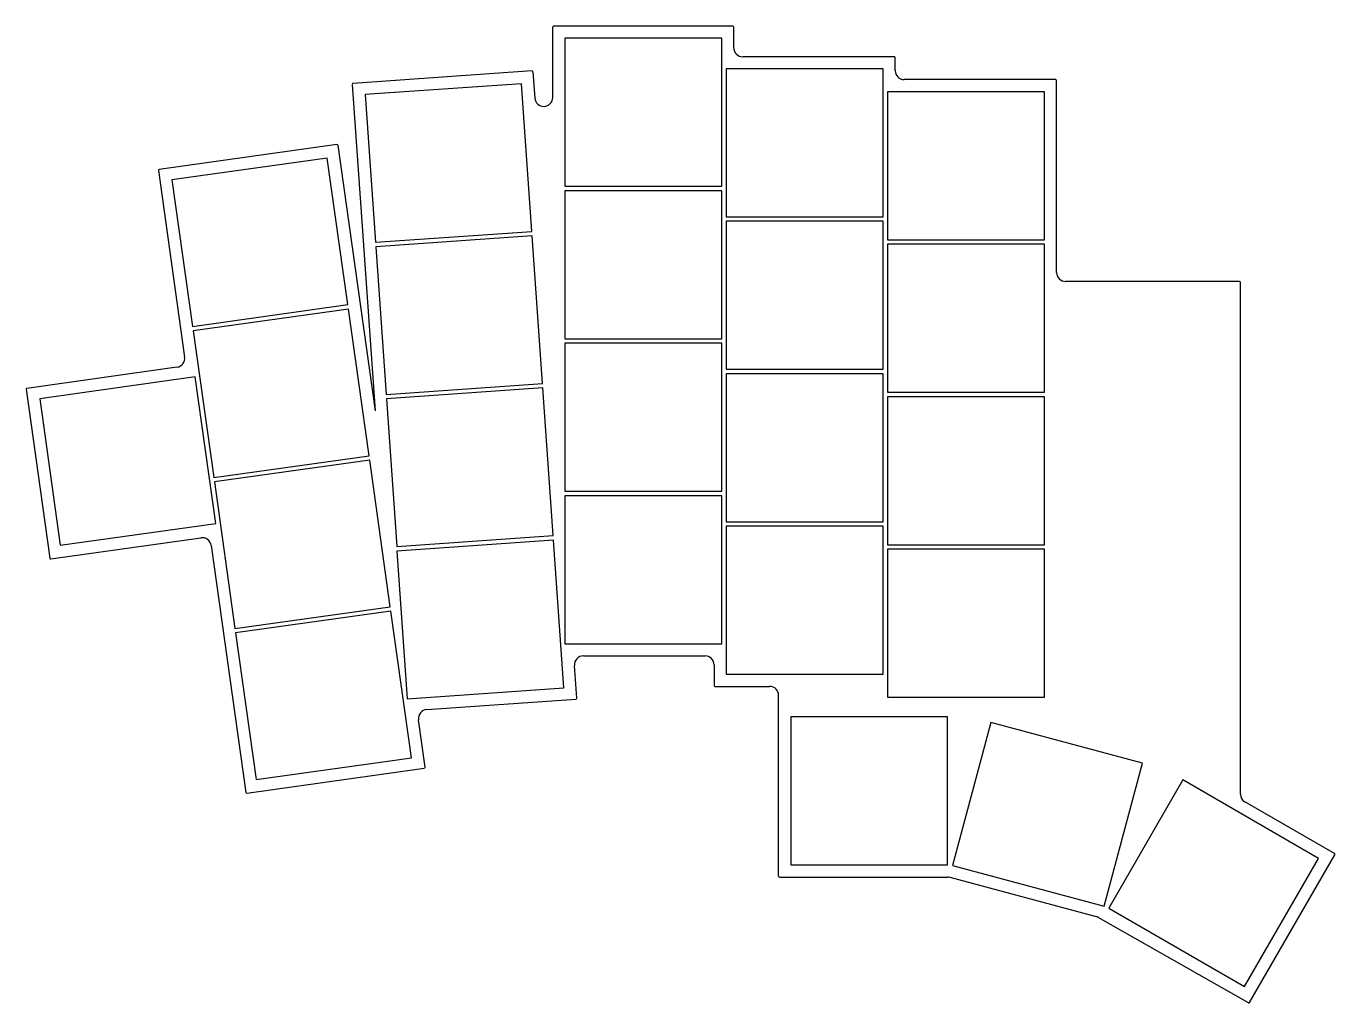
# Model space of a CAD drawing. Header units: millimetres. Extents: x 34 to 180, y -127 to -18.
import ezdxf

# ---------------------------------------------------------------- set-up
doc = ezdxf.new("R2010")
doc.units = ezdxf.units.MM

msp = doc.modelspace()

# ---------------------------------------------------------------- linework, layer by layer
at = {"linetype": 'CONTINUOUS'}
for p, q in [((92.67, -25.79), (92.67, -17.95)), ((112.77, -17.85), (92.77, -17.85)), ((112.87, -20.25), (112.87, -17.95)), ((111.52, -19.2), (94.02, -19.2)), ((94.02, -19.2), (94.02, -35.7)), ((111.52, -35.7), (111.52, -19.2)), ((130.77, -21.25), (113.87, -21.25)), ((130.87, -22.8), (130.87, -21.35)), ((90.36, -22.83), (70.4, -24.22)), ((90.46, -22.92), (90.67, -25.86)), ((129.52, -22.6), (112.02, -22.6)), ((112.02, -22.6), (112.02, -39.1)), ((129.52, -39.1), (129.52, -22.6)), ((70.31, -24.33), (72.86, -60.72)), ((89.2, -24.26), (71.75, -25.48)), ((90.35, -40.72), (89.2, -24.26)), ((148.77, -23.8), (131.87, -23.8)), ((148.87, -45.3), (148.87, -23.9)), ((71.75, -25.48), (72.9, -41.94)), ((147.52, -25.15), (130.02, -25.15)), ((130.02, -25.15), (130.02, -41.65)), ((147.52, -41.65), (147.52, -25.15)), ((68.58, -31.04), (48.78, -33.83)), ((68.7, -31.13), (72.86, -60.72)), ((67.53, -32.55), (50.2, -34.99)), ((69.83, -48.89), (67.53, -32.55)), ((48.69, -33.94), (51.62, -54.73)), ((50.2, -34.99), (52.5, -51.33)), ((94.02, -35.7), (111.52, -35.7)), ((111.52, -36.2), (94.02, -36.2)), ((94.02, -36.2), (94.02, -52.7)), ((111.52, -52.7), (111.52, -36.2)), ((112.02, -39.1), (129.52, -39.1)), ((72.9, -41.94), (90.35, -40.72)), ((129.52, -39.6), (112.02, -39.6)), ((112.02, -39.6), (112.02, -56.1)), ((129.52, -56.1), (129.52, -39.6)), ((90.39, -41.22), (72.93, -42.44)), ((91.54, -57.68), (90.39, -41.22)), ((130.02, -41.65), (147.52, -41.65)), ((147.52, -42.15), (130.02, -42.15)), ((130.02, -42.15), (130.02, -58.65)), ((147.52, -58.65), (147.52, -42.15)), ((72.93, -42.44), (74.08, -58.9)), ((169.27, -46.3), (149.87, -46.3)), ((169.37, -103.45), (169.37, -46.4)), ((52.5, -51.33), (69.83, -48.89)), ((69.9, -49.39), (52.57, -51.82)), ((72.2, -65.73), (69.9, -49.39)), ((52.57, -51.82), (54.87, -68.16)), ((94.02, -52.7), (111.52, -52.7)), ((111.52, -53.2), (94.02, -53.2)), ((94.02, -53.2), (94.02, -69.7)), ((111.52, -69.7), (111.52, -53.2)), ((50.76, -55.86), (34.03, -58.22)), ((112.02, -56.1), (129.52, -56.1)), ((129.52, -56.6), (112.02, -56.6)), ((112.02, -56.6), (112.02, -73.1)), ((129.52, -73.1), (129.52, -56.6)), ((33.94, -58.33), (36.59, -77.14)), ((52.78, -56.94), (35.46, -59.38)), ((55.08, -73.28), (52.78, -56.94)), ((74.08, -58.9), (91.54, -57.68)), ((91.57, -58.18), (74.12, -59.4)), ((92.73, -74.64), (91.57, -58.18)), ((35.46, -59.38), (37.75, -75.72)), ((74.12, -59.4), (75.27, -75.86)), ((130.02, -58.65), (147.52, -58.65)), ((147.52, -59.15), (130.02, -59.15)), ((130.02, -59.15), (130.02, -75.65)), ((147.52, -75.65), (147.52, -59.15)), ((54.87, -68.16), (72.2, -65.73)), ((72.27, -66.22), (54.94, -68.66)), ((74.56, -82.56), (72.27, -66.22)), ((54.94, -68.66), (57.23, -85)), ((94.02, -69.7), (111.52, -69.7)), ((111.52, -70.2), (94.02, -70.2)), ((94.02, -70.2), (94.02, -86.7)), ((111.52, -86.7), (111.52, -70.2)), ((37.75, -75.72), (55.08, -73.28)), ((112.02, -73.1), (129.52, -73.1)), ((129.52, -73.6), (112.02, -73.6)), ((112.02, -73.6), (112.02, -90.1)), ((129.52, -90.1), (129.52, -73.6)), ((36.7, -77.23), (53.44, -74.88)), ((54.57, -75.73), (58.44, -103.26)), ((75.27, -75.86), (92.73, -74.64)), ((92.76, -75.14), (75.3, -76.36)), ((93.91, -91.6), (92.76, -75.14)), ((130.02, -75.65), (147.52, -75.65)), ((75.3, -76.36), (76.45, -92.82)), ((147.52, -76.15), (130.02, -76.15)), ((130.02, -76.15), (130.02, -92.65)), ((147.52, -92.65), (147.52, -76.15)), ((57.23, -85), (74.56, -82.56)), ((74.63, -83.06), (57.3, -85.49)), ((76.93, -99.4), (74.63, -83.06)), ((57.3, -85.49), (59.6, -101.83)), ((94.02, -86.7), (111.52, -86.7)), ((96.09, -88.05), (109.67, -88.05)), ((95.35, -92.75), (95.09, -89.12)), ((110.67, -89.05), (110.67, -91.35)), ((112.02, -90.1), (129.52, -90.1)), ((76.45, -92.82), (93.91, -91.6)), ((110.77, -91.45), (116.87, -91.45)), ((78.62, -94.02), (95.25, -92.86)), ((117.87, -112.6), (117.87, -92.45)), ((130.02, -92.65), (147.52, -92.65)), ((136.72, -94.85), (119.22, -94.85)), ((119.22, -94.85), (119.22, -111.35)), ((136.72, -111.35), (136.72, -94.85)), ((78.44, -100.45), (77.7, -95.16)), ((141.54, -95.48), (137.27, -111.42)), ((158.45, -100.01), (141.54, -95.48)), ((58.55, -103.34), (78.35, -100.56)), ((59.6, -101.83), (76.93, -99.4)), ((154.18, -115.95), (158.45, -100.01)), ((162.94, -101.88), (154.69, -116.16)), ((178.1, -110.63), (162.94, -101.88)), ((179.86, -110.08), (169.87, -104.31)), ((169.85, -124.91), (178.1, -110.63)), ((170.39, -126.67), (179.89, -110.22)), ((119.22, -111.35), (136.72, -111.35)), ((137.27, -111.42), (154.18, -115.95)), ((117.97, -112.7), (136.69, -112.7)), ((136.95, -112.73), (153.29, -117.11)), ((154.69, -116.16), (169.85, -124.91)), ((170.26, -126.71), (153.52, -117.21))]:
    msp.add_line(p, q, dxfattribs=at)
for centre, radius, start, end in [((92.77, -17.95), 0.1, 90, 180), ((112.77, -17.95), 0.1, 0, 90), ((113.87, -20.25), 1, 180, 270), ((130.77, -21.35), 0.1, 0, 90), ((90.36, -22.93), 0.1, 4, 94), ((131.87, -22.8), 1, 180, 270), ((70.41, -24.32), 0.1, 94, 184), ((148.77, -23.9), 0.1, 0, 90), ((91.67, -25.79), 1, 184, 0), ((68.6, -31.14), 0.1, 8, 98), ((48.79, -33.93), 0.1, 98, 188), ((149.87, -45.3), 1, 180, 270), ((169.27, -46.4), 0.1, 0, 90), ((50.63, -54.87), 1, 278, 8), ((34.04, -58.32), 0.1, 98, 188), ((53.58, -75.87), 1, 8, 98), ((36.69, -77.13), 0.1, 188, 278), ((96.09, -89.05), 1, 90, 184), ((109.67, -89.05), 1, 0, 90), ((110.77, -91.35), 0.1, 180, 270), ((116.87, -92.45), 1, 0, 90), ((95.25, -92.76), 0.1, 274, 364), ((78.69, -95.02), 1, 94, 188), ((78.34, -100.46), 0.1, 278, 368), ((58.53, -103.24), 0.1, 188, 278), ((170.37, -103.45), 1, 180, 240), ((179.81, -110.17), 0.1, 330, 420), ((117.97, -112.6), 0.1, 180, 270), ((136.69, -113.7), 1, 75, 90), ((153.03, -118.08), 1, 60.4082, 75), ((170.31, -126.62), 0.1, 240.4082, 330)]:
    msp.add_arc(centre, radius, start, end, dxfattribs=at)

doc.saveas('drawing.dxf')
